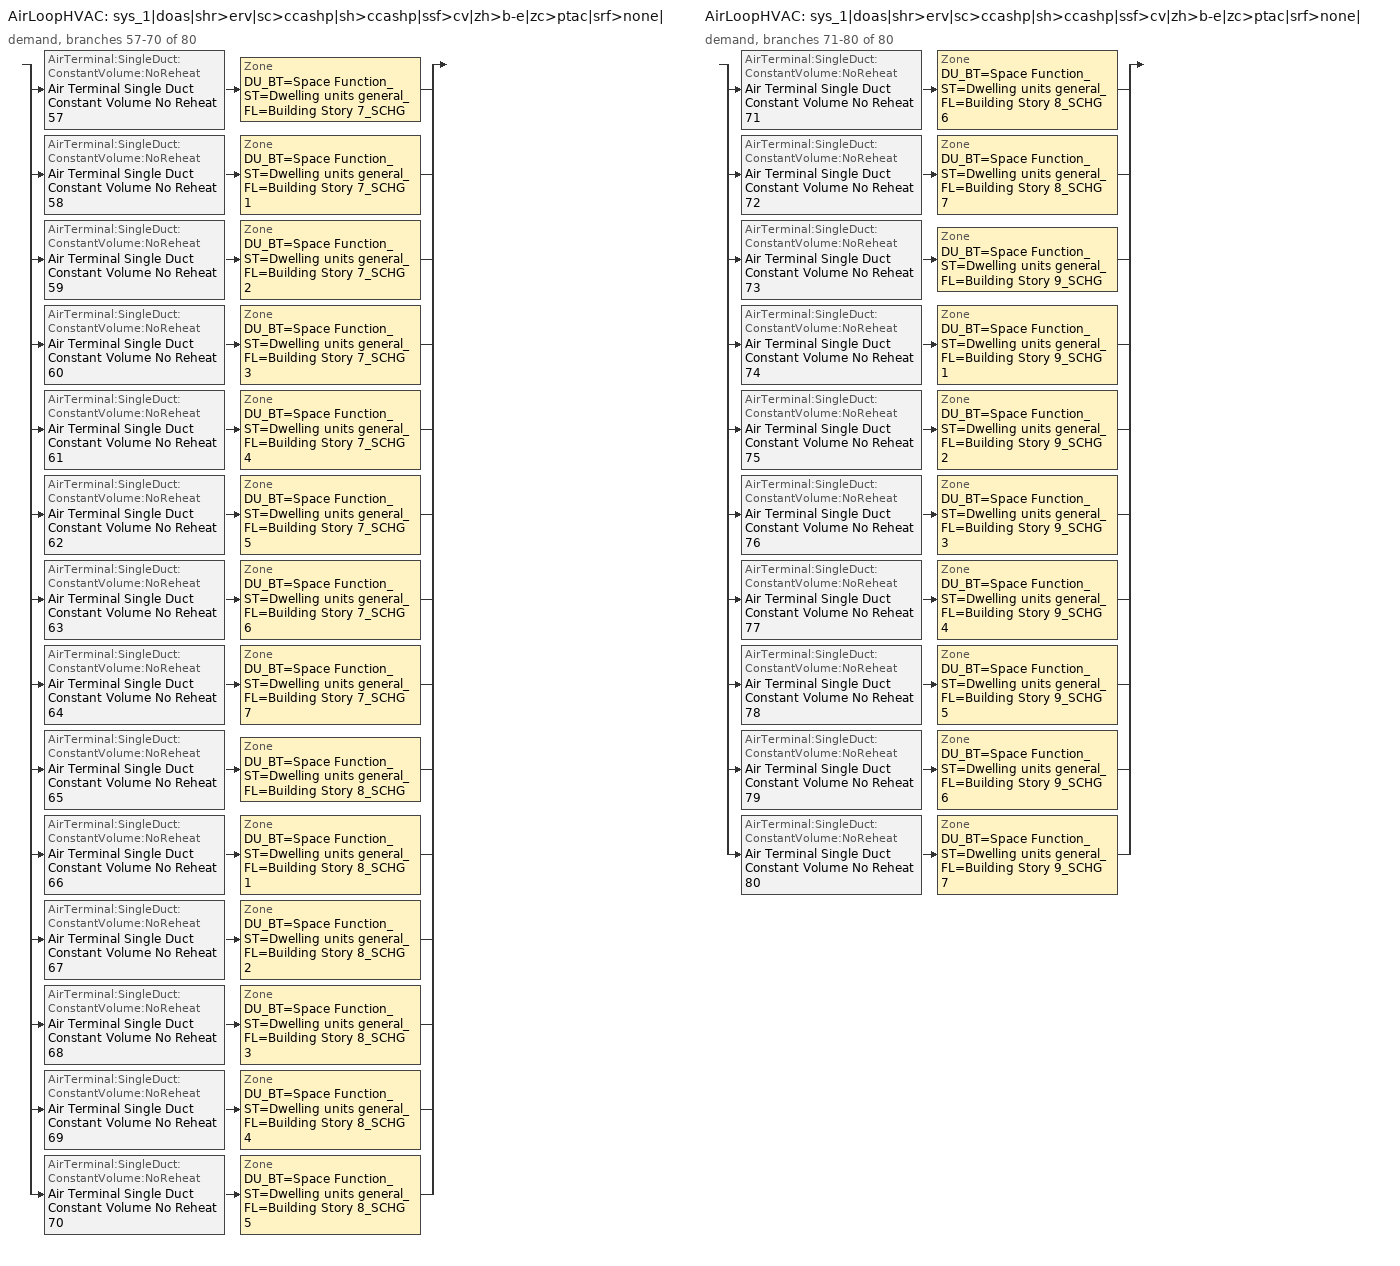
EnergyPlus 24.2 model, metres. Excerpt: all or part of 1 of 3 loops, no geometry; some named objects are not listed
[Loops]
AirLoopHVAC 'sys_1|doas|shr>erv|sc>ccashp|sh>ccashp|ssf>cv|zh>b-e|zc>ptac|srf>none|'
 demand, branches 57-70 of 80: split
  | AirTerminal:SingleDuct:ConstantVolume:NoReheat 'Air Terminal Single Duct Constant Volume No Reheat 57' > Zone 'DU_BT=Space Function_ST=Dwelling units general_FL=Building Story 7_SCHG'
  | AirTerminal:SingleDuct:ConstantVolume:NoReheat 'Air Terminal Single Duct Constant Volume No Reheat 58' > Zone 'DU_BT=Space Function_ST=Dwelling units general_FL=Building Story 7_SCHG 1'
  | AirTerminal:SingleDuct:ConstantVolume:NoReheat 'Air Terminal Single Duct Constant Volume No Reheat 59' > Zone 'DU_BT=Space Function_ST=Dwelling units general_FL=Building Story 7_SCHG 2'
  | AirTerminal:SingleDuct:ConstantVolume:NoReheat 'Air Terminal Single Duct Constant Volume No Reheat 60' > Zone 'DU_BT=Space Function_ST=Dwelling units general_FL=Building Story 7_SCHG 3'
  | AirTerminal:SingleDuct:ConstantVolume:NoReheat 'Air Terminal Single Duct Constant Volume No Reheat 61' > Zone 'DU_BT=Space Function_ST=Dwelling units general_FL=Building Story 7_SCHG 4'
  | AirTerminal:SingleDuct:ConstantVolume:NoReheat 'Air Terminal Single Duct Constant Volume No Reheat 62' > Zone 'DU_BT=Space Function_ST=Dwelling units general_FL=Building Story 7_SCHG 5'
  | AirTerminal:SingleDuct:ConstantVolume:NoReheat 'Air Terminal Single Duct Constant Volume No Reheat 63' > Zone 'DU_BT=Space Function_ST=Dwelling units general_FL=Building Story 7_SCHG 6'
  | AirTerminal:SingleDuct:ConstantVolume:NoReheat 'Air Terminal Single Duct Constant Volume No Reheat 64' > Zone 'DU_BT=Space Function_ST=Dwelling units general_FL=Building Story 7_SCHG 7'
  | AirTerminal:SingleDuct:ConstantVolume:NoReheat 'Air Terminal Single Duct Constant Volume No Reheat 65' > Zone 'DU_BT=Space Function_ST=Dwelling units general_FL=Building Story 8_SCHG'
  | AirTerminal:SingleDuct:ConstantVolume:NoReheat 'Air Terminal Single Duct Constant Volume No Reheat 66' > Zone 'DU_BT=Space Function_ST=Dwelling units general_FL=Building Story 8_SCHG 1'
  | AirTerminal:SingleDuct:ConstantVolume:NoReheat 'Air Terminal Single Duct Constant Volume No Reheat 67' > Zone 'DU_BT=Space Function_ST=Dwelling units general_FL=Building Story 8_SCHG 2'
  | AirTerminal:SingleDuct:ConstantVolume:NoReheat 'Air Terminal Single Duct Constant Volume No Reheat 68' > Zone 'DU_BT=Space Function_ST=Dwelling units general_FL=Building Story 8_SCHG 3'
  | AirTerminal:SingleDuct:ConstantVolume:NoReheat 'Air Terminal Single Duct Constant Volume No Reheat 69' > Zone 'DU_BT=Space Function_ST=Dwelling units general_FL=Building Story 8_SCHG 4'
  | AirTerminal:SingleDuct:ConstantVolume:NoReheat 'Air Terminal Single Duct Constant Volume No Reheat 70' > Zone 'DU_BT=Space Function_ST=Dwelling units general_FL=Building Story 8_SCHG 5'
AirLoopHVAC 'sys_1|doas|shr>erv|sc>ccashp|sh>ccashp|ssf>cv|zh>b-e|zc>ptac|srf>none|'
 demand, branches 71-80 of 80: split
  | AirTerminal:SingleDuct:ConstantVolume:NoReheat 'Air Terminal Single Duct Constant Volume No Reheat 71' > Zone 'DU_BT=Space Function_ST=Dwelling units general_FL=Building Story 8_SCHG 6'
  | AirTerminal:SingleDuct:ConstantVolume:NoReheat 'Air Terminal Single Duct Constant Volume No Reheat 72' > Zone 'DU_BT=Space Function_ST=Dwelling units general_FL=Building Story 8_SCHG 7'
  | AirTerminal:SingleDuct:ConstantVolume:NoReheat 'Air Terminal Single Duct Constant Volume No Reheat 73' > Zone 'DU_BT=Space Function_ST=Dwelling units general_FL=Building Story 9_SCHG'
  | AirTerminal:SingleDuct:ConstantVolume:NoReheat 'Air Terminal Single Duct Constant Volume No Reheat 74' > Zone 'DU_BT=Space Function_ST=Dwelling units general_FL=Building Story 9_SCHG 1'
  | AirTerminal:SingleDuct:ConstantVolume:NoReheat 'Air Terminal Single Duct Constant Volume No Reheat 75' > Zone 'DU_BT=Space Function_ST=Dwelling units general_FL=Building Story 9_SCHG 2'
  | AirTerminal:SingleDuct:ConstantVolume:NoReheat 'Air Terminal Single Duct Constant Volume No Reheat 76' > Zone 'DU_BT=Space Function_ST=Dwelling units general_FL=Building Story 9_SCHG 3'
  | AirTerminal:SingleDuct:ConstantVolume:NoReheat 'Air Terminal Single Duct Constant Volume No Reheat 77' > Zone 'DU_BT=Space Function_ST=Dwelling units general_FL=Building Story 9_SCHG 4'
  | AirTerminal:SingleDuct:ConstantVolume:NoReheat 'Air Terminal Single Duct Constant Volume No Reheat 78' > Zone 'DU_BT=Space Function_ST=Dwelling units general_FL=Building Story 9_SCHG 5'
  | AirTerminal:SingleDuct:ConstantVolume:NoReheat 'Air Terminal Single Duct Constant Volume No Reheat 79' > Zone 'DU_BT=Space Function_ST=Dwelling units general_FL=Building Story 9_SCHG 6'
  | AirTerminal:SingleDuct:ConstantVolume:NoReheat 'Air Terminal Single Duct Constant Volume No Reheat 80' > Zone 'DU_BT=Space Function_ST=Dwelling units general_FL=Building Story 9_SCHG 7'
[ZoneControl:Thermostat] Temperature Difference Between Cutout And Setpoint {deltaC}=0
Name | Zone or ZoneList | Control Type Schedule | Control 1
DU_BT=Space Function_ST=Dwelling units general_FL=Building Story 7_SCHG Thermostat | DU_BT=Space Function_ST=Dwelling units general_FL=Building Story 7_SCHG | DU_BT=Space Function_ST=Dwelling units general_FL=Building Story 7_SCHG Thermostat Schedule | Space Function Dwelling units general Thermostat 182
DU_BT=Space Function_ST=Dwelling units general_FL=Building Story 7_SCHG 1 Thermostat | DU_BT=Space Function_ST=Dwelling units general_FL=Building Story 7_SCHG 1 | DU_BT=Space Function_ST=Dwelling units general_FL=Building Story 7_SCHG 1 Thermostat Schedule | Space Function Dwelling units general Thermostat 187
DU_BT=Space Function_ST=Dwelling units general_FL=Building Story 7_SCHG 2 Thermostat | DU_BT=Space Function_ST=Dwelling units general_FL=Building Story 7_SCHG 2 | DU_BT=Space Function_ST=Dwelling units general_FL=Building Story 7_SCHG 2 Thermostat Schedule | Space Function Dwelling units general Thermostat 188
DU_BT=Space Function_ST=Dwelling units general_FL=Building Story 7_SCHG 3 Thermostat | DU_BT=Space Function_ST=Dwelling units general_FL=Building Story 7_SCHG 3 | DU_BT=Space Function_ST=Dwelling units general_FL=Building Story 7_SCHG 3 Thermostat Schedule | Space Function Dwelling units general Thermostat 190
DU_BT=Space Function_ST=Dwelling units general_FL=Building Story 7_SCHG 4 Thermostat | DU_BT=Space Function_ST=Dwelling units general_FL=Building Story 7_SCHG 4 | DU_BT=Space Function_ST=Dwelling units general_FL=Building Story 7_SCHG 4 Thermostat Schedule | Space Function Dwelling units general Thermostat 215
DU_BT=Space Function_ST=Dwelling units general_FL=Building Story 7_SCHG 5 Thermostat | DU_BT=Space Function_ST=Dwelling units general_FL=Building Story 7_SCHG 5 | DU_BT=Space Function_ST=Dwelling units general_FL=Building Story 7_SCHG 5 Thermostat Schedule | Space Function Dwelling units general Thermostat 224
DU_BT=Space Function_ST=Dwelling units general_FL=Building Story 7_SCHG 6 Thermostat | DU_BT=Space Function_ST=Dwelling units general_FL=Building Story 7_SCHG 6 | DU_BT=Space Function_ST=Dwelling units general_FL=Building Story 7_SCHG 6 Thermostat Schedule | Space Function Dwelling units general Thermostat 230
DU_BT=Space Function_ST=Dwelling units general_FL=Building Story 7_SCHG 7 Thermostat | DU_BT=Space Function_ST=Dwelling units general_FL=Building Story 7_SCHG 7 | DU_BT=Space Function_ST=Dwelling units general_FL=Building Story 7_SCHG 7 Thermostat Schedule | Space Function Dwelling units general Thermostat 239
DU_BT=Space Function_ST=Dwelling units general_FL=Building Story 8_SCHG Thermostat | DU_BT=Space Function_ST=Dwelling units general_FL=Building Story 8_SCHG | DU_BT=Space Function_ST=Dwelling units general_FL=Building Story 8_SCHG Thermostat Schedule | Space Function Dwelling units general Thermostat 168
DU_BT=Space Function_ST=Dwelling units general_FL=Building Story 8_SCHG 1 Thermostat | DU_BT=Space Function_ST=Dwelling units general_FL=Building Story 8_SCHG 1 | DU_BT=Space Function_ST=Dwelling units general_FL=Building Story 8_SCHG 1 Thermostat Schedule | Space Function Dwelling units general Thermostat 173
DU_BT=Space Function_ST=Dwelling units general_FL=Building Story 8_SCHG 2 Thermostat | DU_BT=Space Function_ST=Dwelling units general_FL=Building Story 8_SCHG 2 | DU_BT=Space Function_ST=Dwelling units general_FL=Building Story 8_SCHG 2 Thermostat Schedule | Space Function Dwelling units general Thermostat 174
DU_BT=Space Function_ST=Dwelling units general_FL=Building Story 8_SCHG 3 Thermostat | DU_BT=Space Function_ST=Dwelling units general_FL=Building Story 8_SCHG 3 | DU_BT=Space Function_ST=Dwelling units general_FL=Building Story 8_SCHG 3 Thermostat Schedule | Space Function Dwelling units general Thermostat 196
DU_BT=Space Function_ST=Dwelling units general_FL=Building Story 8_SCHG 4 Thermostat | DU_BT=Space Function_ST=Dwelling units general_FL=Building Story 8_SCHG 4 | DU_BT=Space Function_ST=Dwelling units general_FL=Building Story 8_SCHG 4 Thermostat Schedule | Space Function Dwelling units general Thermostat 204
DU_BT=Space Function_ST=Dwelling units general_FL=Building Story 8_SCHG 5 Thermostat | DU_BT=Space Function_ST=Dwelling units general_FL=Building Story 8_SCHG 5 | DU_BT=Space Function_ST=Dwelling units general_FL=Building Story 8_SCHG 5 Thermostat Schedule | Space Function Dwelling units general Thermostat 207
DU_BT=Space Function_ST=Dwelling units general_FL=Building Story 8_SCHG 6 Thermostat | DU_BT=Space Function_ST=Dwelling units general_FL=Building Story 8_SCHG 6 | DU_BT=Space Function_ST=Dwelling units general_FL=Building Story 8_SCHG 6 Thermostat Schedule | Space Function Dwelling units general Thermostat 227
DU_BT=Space Function_ST=Dwelling units general_FL=Building Story 8_SCHG 7 Thermostat | DU_BT=Space Function_ST=Dwelling units general_FL=Building Story 8_SCHG 7 | DU_BT=Space Function_ST=Dwelling units general_FL=Building Story 8_SCHG 7 Thermostat Schedule | Space Function Dwelling units general Thermostat 231
DU_BT=Space Function_ST=Dwelling units general_FL=Building Story 9_SCHG Thermostat | DU_BT=Space Function_ST=Dwelling units general_FL=Building Story 9_SCHG | DU_BT=Space Function_ST=Dwelling units general_FL=Building Story 9_SCHG Thermostat Schedule | Space Function Dwelling units general Thermostat 169
DU_BT=Space Function_ST=Dwelling units general_FL=Building Story 9_SCHG 1 Thermostat | DU_BT=Space Function_ST=Dwelling units general_FL=Building Story 9_SCHG 1 | DU_BT=Space Function_ST=Dwelling units general_FL=Building Story 9_SCHG 1 Thermostat Schedule | Space Function Dwelling units general Thermostat 177
DU_BT=Space Function_ST=Dwelling units general_FL=Building Story 9_SCHG 2 Thermostat | DU_BT=Space Function_ST=Dwelling units general_FL=Building Story 9_SCHG 2 | DU_BT=Space Function_ST=Dwelling units general_FL=Building Story 9_SCHG 2 Thermostat Schedule | Space Function Dwelling units general Thermostat 180
DU_BT=Space Function_ST=Dwelling units general_FL=Building Story 9_SCHG 3 Thermostat | DU_BT=Space Function_ST=Dwelling units general_FL=Building Story 9_SCHG 3 | DU_BT=Space Function_ST=Dwelling units general_FL=Building Story 9_SCHG 3 Thermostat Schedule | Space Function Dwelling units general Thermostat 181
DU_BT=Space Function_ST=Dwelling units general_FL=Building Story 9_SCHG 4 Thermostat | DU_BT=Space Function_ST=Dwelling units general_FL=Building Story 9_SCHG 4 | DU_BT=Space Function_ST=Dwelling units general_FL=Building Story 9_SCHG 4 Thermostat Schedule | Space Function Dwelling units general Thermostat 191
DU_BT=Space Function_ST=Dwelling units general_FL=Building Story 9_SCHG 5 Thermostat | DU_BT=Space Function_ST=Dwelling units general_FL=Building Story 9_SCHG 5 | DU_BT=Space Function_ST=Dwelling units general_FL=Building Story 9_SCHG 5 Thermostat Schedule | Space Function Dwelling units general Thermostat 205
DU_BT=Space Function_ST=Dwelling units general_FL=Building Story 9_SCHG 6 Thermostat | DU_BT=Space Function_ST=Dwelling units general_FL=Building Story 9_SCHG 6 | DU_BT=Space Function_ST=Dwelling units general_FL=Building Story 9_SCHG 6 Thermostat Schedule | Space Function Dwelling units general Thermostat 220
DU_BT=Space Function_ST=Dwelling units general_FL=Building Story 9_SCHG 7 Thermostat | DU_BT=Space Function_ST=Dwelling units general_FL=Building Story 9_SCHG 7 | DU_BT=Space Function_ST=Dwelling units general_FL=Building Story 9_SCHG 7 Thermostat Schedule | Space Function Dwelling units general Thermostat 226
[ThermostatSetpoint:DualSetpoint] Heating Setpoint Temperature Schedule=NECB-G-Thermostat Setpoint-Heating; Cooling Setpoint Temperature Schedule=NECB-G-Thermostat Setpoint-Cooling
Space Function Dwelling units general Thermostat 182; Space Function Dwelling units general Thermostat 187; Space Function Dwelling units general Thermostat 188; Space Function Dwelling units general Thermostat 190; Space Function Dwelling units general Thermostat 215; Space Function Dwelling units general Thermostat 224; Space Function Dwelling units general Thermostat 230; Space Function Dwelling units general Thermostat 239; Space Function Dwelling units general Thermostat 168; Space Function Dwelling units general Thermostat 173; Space Function Dwelling units general Thermostat 174; Space Function Dwelling units general Thermostat 196; Space Function Dwelling units general Thermostat 204; Space Function Dwelling units general Thermostat 207; Space Function Dwelling units general Thermostat 227; Space Function Dwelling units general Thermostat 231; Space Function Dwelling units general Thermostat 169; Space Function Dwelling units general Thermostat 177; Space Function Dwelling units general Thermostat 180; Space Function Dwelling units general Thermostat 181; Space Function Dwelling units general Thermostat 191; Space Function Dwelling units general Thermostat 205; Space Function Dwelling units general Thermostat 220; Space Function Dwelling units general Thermostat 226
[AirTerminal:SingleDuct:ConstantVolume:NoReheat] Availability Schedule=Always On Discrete; Maximum Air Flow Rate {m3/s}=AutoSize
Air Terminal Single Duct Constant Volume No Reheat 57; Air Terminal Single Duct Constant Volume No Reheat 58; Air Terminal Single Duct Constant Volume No Reheat 59; Air Terminal Single Duct Constant Volume No Reheat 60; Air Terminal Single Duct Constant Volume No Reheat 61; Air Terminal Single Duct Constant Volume No Reheat 62; Air Terminal Single Duct Constant Volume No Reheat 63; Air Terminal Single Duct Constant Volume No Reheat 64; Air Terminal Single Duct Constant Volume No Reheat 65; Air Terminal Single Duct Constant Volume No Reheat 66; Air Terminal Single Duct Constant Volume No Reheat 67; Air Terminal Single Duct Constant Volume No Reheat 68; Air Terminal Single Duct Constant Volume No Reheat 69; Air Terminal Single Duct Constant Volume No Reheat 70; Air Terminal Single Duct Constant Volume No Reheat 71; Air Terminal Single Duct Constant Volume No Reheat 72; Air Terminal Single Duct Constant Volume No Reheat 73; Air Terminal Single Duct Constant Volume No Reheat 74; Air Terminal Single Duct Constant Volume No Reheat 75; Air Terminal Single Duct Constant Volume No Reheat 76; Air Terminal Single Duct Constant Volume No Reheat 77; Air Terminal Single Duct Constant Volume No Reheat 78; Air Terminal Single Duct Constant Volume No Reheat 79; Air Terminal Single Duct Constant Volume No Reheat 80
[ZoneHVAC:PackagedTerminalAirConditioner] Availability Schedule=Always On Discrete; Cooling Supply Air Flow Rate {m3/s}=Autosize; Heating Supply Air Flow Rate {m3/s}=Autosize; No Load Supply Air Flow Rate {m3/s}=Autosize; No Load Supply Air Flow Rate Control Set To Low Speed=Yes; Cooling Outdoor Air Flow Rate {m3/s}=1e-06; Heating Outdoor Air Flow Rate {m3/s}=1e-06; No Load Outdoor Air Flow Rate {m3/s}=1e-06; Fan Placement=DrawThrough; Supply Air Fan Operating Mode Schedule=Always Off Discrete
Name | Supply Air Fan | Heating Coil | Cooling Coil
ZoneHVACPackagedTerminalAirConditioner 56 | FanOnOff 56 | CoilHeatingElectric 57 | CoilCoolingDXSingleSpeed_PTAC 56 27kBtu/hr 9.5EER
ZoneHVACPackagedTerminalAirConditioner 57 | FanOnOff 57 | CoilHeatingElectric 58 | CoilCoolingDXSingleSpeed_PTAC 57 27kBtu/hr 9.5EER
ZoneHVACPackagedTerminalAirConditioner 58 | FanOnOff 58 | CoilHeatingElectric 59 | CoilCoolingDXSingleSpeed_PTAC 58 27kBtu/hr 9.5EER
ZoneHVACPackagedTerminalAirConditioner 59 | FanOnOff 59 | CoilHeatingElectric 60 | CoilCoolingDXSingleSpeed_PTAC 59 17kBtu/hr 9.5EER
ZoneHVACPackagedTerminalAirConditioner 60 | FanOnOff 60 | CoilHeatingElectric 61 | CoilCoolingDXSingleSpeed_PTAC 60 27kBtu/hr 9.5EER
ZoneHVACPackagedTerminalAirConditioner 61 | FanOnOff 61 | CoilHeatingElectric 62 | CoilCoolingDXSingleSpeed_PTAC 61 17kBtu/hr 9.5EER
ZoneHVACPackagedTerminalAirConditioner 62 | FanOnOff 62 | CoilHeatingElectric 63 | CoilCoolingDXSingleSpeed_PTAC 62 17kBtu/hr 9.5EER
ZoneHVACPackagedTerminalAirConditioner 63 | FanOnOff 63 | CoilHeatingElectric 64 | CoilCoolingDXSingleSpeed_PTAC 63 17kBtu/hr 9.5EER
ZoneHVACPackagedTerminalAirConditioner 64 | FanOnOff 64 | CoilHeatingElectric 65 | CoilCoolingDXSingleSpeed_PTAC 64 17kBtu/hr 9.5EER
ZoneHVACPackagedTerminalAirConditioner 65 | FanOnOff 65 | CoilHeatingElectric 66 | CoilCoolingDXSingleSpeed_PTAC 65 28kBtu/hr 9.5EER
ZoneHVACPackagedTerminalAirConditioner 66 | FanOnOff 66 | CoilHeatingElectric 67 | CoilCoolingDXSingleSpeed_PTAC 66 17kBtu/hr 9.5EER
ZoneHVACPackagedTerminalAirConditioner 67 | FanOnOff 67 | CoilHeatingElectric 68 | CoilCoolingDXSingleSpeed_PTAC 67 28kBtu/hr 9.5EER
ZoneHVACPackagedTerminalAirConditioner 68 | FanOnOff 68 | CoilHeatingElectric 69 | CoilCoolingDXSingleSpeed_PTAC 68 17kBtu/hr 9.5EER
ZoneHVACPackagedTerminalAirConditioner 69 | FanOnOff 69 | CoilHeatingElectric 70 | CoilCoolingDXSingleSpeed_PTAC 69 28kBtu/hr 9.5EER
ZoneHVACPackagedTerminalAirConditioner 70 | FanOnOff 70 | CoilHeatingElectric 71 | CoilCoolingDXSingleSpeed_PTAC 70 28kBtu/hr 9.5EER
ZoneHVACPackagedTerminalAirConditioner 71 | FanOnOff 71 | CoilHeatingElectric 72 | CoilCoolingDXSingleSpeed_PTAC 71 17kBtu/hr 9.5EER
ZoneHVACPackagedTerminalAirConditioner 72 | FanOnOff 72 | CoilHeatingElectric 73 | CoilCoolingDXSingleSpeed_PTAC 72 18kBtu/hr 9.5EER
ZoneHVACPackagedTerminalAirConditioner 73 | FanOnOff 73 | CoilHeatingElectric 74 | CoilCoolingDXSingleSpeed_PTAC 73 19kBtu/hr 9.5EER
ZoneHVACPackagedTerminalAirConditioner 74 | FanOnOff 74 | CoilHeatingElectric 75 | CoilCoolingDXSingleSpeed_PTAC 74 18kBtu/hr 9.5EER
ZoneHVACPackagedTerminalAirConditioner 75 | FanOnOff 75 | CoilHeatingElectric 76 | CoilCoolingDXSingleSpeed_PTAC 75 19kBtu/hr 9.5EER
ZoneHVACPackagedTerminalAirConditioner 76 | FanOnOff 76 | CoilHeatingElectric 77 | CoilCoolingDXSingleSpeed_PTAC 76 29kBtu/hr 9.5EER
ZoneHVACPackagedTerminalAirConditioner 77 | FanOnOff 77 | CoilHeatingElectric 78 | CoilCoolingDXSingleSpeed_PTAC 77 29kBtu/hr 9.5EER
ZoneHVACPackagedTerminalAirConditioner 78 | FanOnOff 78 | CoilHeatingElectric 79 | CoilCoolingDXSingleSpeed_PTAC 78 29kBtu/hr 9.5EER
ZoneHVACPackagedTerminalAirConditioner 79 | FanOnOff 79 | CoilHeatingElectric 80 | CoilCoolingDXSingleSpeed_PTAC 79 29kBtu/hr 9.5EER
[Fan:OnOff] Availability Schedule=Always On Discrete; Fan Total Efficiency=0.39975; Pressure Rise {Pa}=331.288; Maximum Flow Rate {m3/s}=Autosize; Motor Efficiency=0.615; Motor In Airstream Fraction=1
Name | Fan Power Ratio Function of Speed Ratio Curve | Fan Efficiency Ratio Function of Speed Ratio Curve
FanOnOff 56 | Fan On Off Power Curve 56 | Fan On Off Efficiency Curve 56
FanOnOff 57 | Fan On Off Power Curve 57 | Fan On Off Efficiency Curve 57
FanOnOff 58 | Fan On Off Power Curve 58 | Fan On Off Efficiency Curve 58
FanOnOff 59 | Fan On Off Power Curve 59 | Fan On Off Efficiency Curve 59
FanOnOff 60 | Fan On Off Power Curve 60 | Fan On Off Efficiency Curve 60
FanOnOff 61 | Fan On Off Power Curve 61 | Fan On Off Efficiency Curve 61
FanOnOff 62 | Fan On Off Power Curve 62 | Fan On Off Efficiency Curve 62
FanOnOff 63 | Fan On Off Power Curve 63 | Fan On Off Efficiency Curve 63
FanOnOff 64 | Fan On Off Power Curve 64 | Fan On Off Efficiency Curve 64
FanOnOff 65 | Fan On Off Power Curve 65 | Fan On Off Efficiency Curve 65
FanOnOff 66 | Fan On Off Power Curve 66 | Fan On Off Efficiency Curve 66
FanOnOff 67 | Fan On Off Power Curve 67 | Fan On Off Efficiency Curve 67
FanOnOff 68 | Fan On Off Power Curve 68 | Fan On Off Efficiency Curve 68
FanOnOff 69 | Fan On Off Power Curve 69 | Fan On Off Efficiency Curve 69
FanOnOff 70 | Fan On Off Power Curve 70 | Fan On Off Efficiency Curve 70
FanOnOff 71 | Fan On Off Power Curve 71 | Fan On Off Efficiency Curve 71
FanOnOff 72 | Fan On Off Power Curve 72 | Fan On Off Efficiency Curve 72
FanOnOff 73 | Fan On Off Power Curve 73 | Fan On Off Efficiency Curve 73
FanOnOff 74 | Fan On Off Power Curve 74 | Fan On Off Efficiency Curve 74
FanOnOff 75 | Fan On Off Power Curve 75 | Fan On Off Efficiency Curve 75
FanOnOff 76 | Fan On Off Power Curve 76 | Fan On Off Efficiency Curve 76
FanOnOff 77 | Fan On Off Power Curve 77 | Fan On Off Efficiency Curve 77
FanOnOff 78 | Fan On Off Power Curve 78 | Fan On Off Efficiency Curve 78
FanOnOff 79 | Fan On Off Power Curve 79 | Fan On Off Efficiency Curve 79
[Coil:Heating:Electric] Availability Schedule=Always Off Discrete; Efficiency=1; Nominal Capacity {W}=Autosize
CoilHeatingElectric 57; CoilHeatingElectric 58; CoilHeatingElectric 59; CoilHeatingElectric 60; CoilHeatingElectric 61; CoilHeatingElectric 62; CoilHeatingElectric 63; CoilHeatingElectric 64; CoilHeatingElectric 65; CoilHeatingElectric 66; CoilHeatingElectric 67; CoilHeatingElectric 68; CoilHeatingElectric 69; CoilHeatingElectric 70; CoilHeatingElectric 71; CoilHeatingElectric 72; CoilHeatingElectric 73; CoilHeatingElectric 74; CoilHeatingElectric 75; CoilHeatingElectric 76; CoilHeatingElectric 77; CoilHeatingElectric 78; CoilHeatingElectric 79; CoilHeatingElectric 80
[Coil:Cooling:DX:SingleSpeed] Availability Schedule=Always On Discrete; Gross Rated Total Cooling Capacity {W}=Autosize; Gross Rated Sensible Heat Ratio=Autosize; Gross Rated Cooling COP {W/W}=3.3002; Rated Air Flow Rate {m3/s}=Autosize; Rated Evaporator Fan Power Per Volume Flow Rate 2017 {W/(m3/s)}=773.3; Rated Evaporator Fan Power Per Volume Flow Rate 2023 {W/(m3/s)}=934.4; Total Cooling Capacity Function of Temperature Curve=DXCOOL-NECB2011-REF-CAPFT; Total Cooling Capacity Function of Flow Fraction Curve=DXCOOL-NECB2011-REF-CAPFFLOW; Energy Input Ratio Function of Temperature Curve=DXCOOL-NECB2011-REF-COOLEIRFT; Energy Input Ratio Function of Flow Fraction Curve=DXCOOL-NECB2011-REF-COOLEIRFFLOW; Part Load Fraction Correlation Curve=DXCOOL-NECB2011-REF-COOLPLFFPLR; Minimum Outdoor Dry-Bulb Temperature for Compressor Operation {C}=-25; Nominal Time for Condensate Removal to Begin {s}=0; Ratio of Initial Moisture Evaporation Rate and Steady State Latent Capacity=0; Maximum Cycling Rate {cycles/hr}=0; Latent Capacity Time Constant {s}=0; Condenser Type=AirCooled; Evaporative Condenser Effectiveness=0.9; Evaporative Condenser Air Flow Rate {m3/s}=Autosize; Evaporative Condenser Pump Rated Power Consumption {W}=Autosize; Crankcase Heater Capacity {W}=1e-06; Maximum Outdoor Dry-Bulb Temperature for Crankcase Heater Operation {C}=10; Basin Heater Capacity {W/K}=0; Basin Heater Setpoint Temperature {C}=2
CoilCoolingDXSingleSpeed_PTAC 56 27kBtu/hr 9.5EER; CoilCoolingDXSingleSpeed_PTAC 57 27kBtu/hr 9.5EER; CoilCoolingDXSingleSpeed_PTAC 58 27kBtu/hr 9.5EER; CoilCoolingDXSingleSpeed_PTAC 59 17kBtu/hr 9.5EER; CoilCoolingDXSingleSpeed_PTAC 60 27kBtu/hr 9.5EER; CoilCoolingDXSingleSpeed_PTAC 61 17kBtu/hr 9.5EER; CoilCoolingDXSingleSpeed_PTAC 62 17kBtu/hr 9.5EER; CoilCoolingDXSingleSpeed_PTAC 63 17kBtu/hr 9.5EER; CoilCoolingDXSingleSpeed_PTAC 64 17kBtu/hr 9.5EER; CoilCoolingDXSingleSpeed_PTAC 65 28kBtu/hr 9.5EER; CoilCoolingDXSingleSpeed_PTAC 66 17kBtu/hr 9.5EER; CoilCoolingDXSingleSpeed_PTAC 67 28kBtu/hr 9.5EER; CoilCoolingDXSingleSpeed_PTAC 68 17kBtu/hr 9.5EER; CoilCoolingDXSingleSpeed_PTAC 69 28kBtu/hr 9.5EER; CoilCoolingDXSingleSpeed_PTAC 70 28kBtu/hr 9.5EER; CoilCoolingDXSingleSpeed_PTAC 71 17kBtu/hr 9.5EER; CoilCoolingDXSingleSpeed_PTAC 72 18kBtu/hr 9.5EER; CoilCoolingDXSingleSpeed_PTAC 73 19kBtu/hr 9.5EER; CoilCoolingDXSingleSpeed_PTAC 74 18kBtu/hr 9.5EER; CoilCoolingDXSingleSpeed_PTAC 75 19kBtu/hr 9.5EER; CoilCoolingDXSingleSpeed_PTAC 76 29kBtu/hr 9.5EER; CoilCoolingDXSingleSpeed_PTAC 77 29kBtu/hr 9.5EER; CoilCoolingDXSingleSpeed_PTAC 78 29kBtu/hr 9.5EER; CoilCoolingDXSingleSpeed_PTAC 79 29kBtu/hr 9.5EER
[ZoneHVAC:Baseboard:Convective:Electric] Availability Schedule=Always On Discrete; Heating Design Capacity {W}=Autosize; Efficiency=1
ZoneHVACBaseboardConvectiveElectric 56; ZoneHVACBaseboardConvectiveElectric 57; ZoneHVACBaseboardConvectiveElectric 58; ZoneHVACBaseboardConvectiveElectric 59; ZoneHVACBaseboardConvectiveElectric 60; ZoneHVACBaseboardConvectiveElectric 61; ZoneHVACBaseboardConvectiveElectric 62; ZoneHVACBaseboardConvectiveElectric 63; ZoneHVACBaseboardConvectiveElectric 64; ZoneHVACBaseboardConvectiveElectric 65; ZoneHVACBaseboardConvectiveElectric 66; ZoneHVACBaseboardConvectiveElectric 67; ZoneHVACBaseboardConvectiveElectric 68; ZoneHVACBaseboardConvectiveElectric 69; ZoneHVACBaseboardConvectiveElectric 70; ZoneHVACBaseboardConvectiveElectric 71; ZoneHVACBaseboardConvectiveElectric 72; ZoneHVACBaseboardConvectiveElectric 73; ZoneHVACBaseboardConvectiveElectric 74; ZoneHVACBaseboardConvectiveElectric 75; ZoneHVACBaseboardConvectiveElectric 76; ZoneHVACBaseboardConvectiveElectric 77; ZoneHVACBaseboardConvectiveElectric 78; ZoneHVACBaseboardConvectiveElectric 79
[Zone equipment]
DU_BT=Space Function_ST=Dwelling units general_FL=Building Story 7_SCHG: Air Terminal Single Duct Constant Volume No Reheat 57, ZoneHVACPackagedTerminalAirConditioner 56, ZoneHVACBaseboardConvectiveElectric 56
DU_BT=Space Function_ST=Dwelling units general_FL=Building Story 7_SCHG 1: Air Terminal Single Duct Constant Volume No Reheat 58, ZoneHVACPackagedTerminalAirConditioner 57, ZoneHVACBaseboardConvectiveElectric 57
DU_BT=Space Function_ST=Dwelling units general_FL=Building Story 7_SCHG 2: Air Terminal Single Duct Constant Volume No Reheat 59, ZoneHVACPackagedTerminalAirConditioner 58, ZoneHVACBaseboardConvectiveElectric 58
DU_BT=Space Function_ST=Dwelling units general_FL=Building Story 7_SCHG 3: Air Terminal Single Duct Constant Volume No Reheat 60, ZoneHVACPackagedTerminalAirConditioner 59, ZoneHVACBaseboardConvectiveElectric 59
DU_BT=Space Function_ST=Dwelling units general_FL=Building Story 7_SCHG 4: Air Terminal Single Duct Constant Volume No Reheat 61, ZoneHVACPackagedTerminalAirConditioner 60, ZoneHVACBaseboardConvectiveElectric 60
DU_BT=Space Function_ST=Dwelling units general_FL=Building Story 7_SCHG 5: Air Terminal Single Duct Constant Volume No Reheat 62, ZoneHVACPackagedTerminalAirConditioner 61, ZoneHVACBaseboardConvectiveElectric 61
DU_BT=Space Function_ST=Dwelling units general_FL=Building Story 7_SCHG 6: Air Terminal Single Duct Constant Volume No Reheat 63, ZoneHVACPackagedTerminalAirConditioner 62, ZoneHVACBaseboardConvectiveElectric 62
DU_BT=Space Function_ST=Dwelling units general_FL=Building Story 7_SCHG 7: Air Terminal Single Duct Constant Volume No Reheat 64, ZoneHVACPackagedTerminalAirConditioner 63, ZoneHVACBaseboardConvectiveElectric 63
DU_BT=Space Function_ST=Dwelling units general_FL=Building Story 8_SCHG: Air Terminal Single Duct Constant Volume No Reheat 65, ZoneHVACPackagedTerminalAirConditioner 64, ZoneHVACBaseboardConvectiveElectric 64
DU_BT=Space Function_ST=Dwelling units general_FL=Building Story 8_SCHG 1: Air Terminal Single Duct Constant Volume No Reheat 66, ZoneHVACPackagedTerminalAirConditioner 65, ZoneHVACBaseboardConvectiveElectric 65
DU_BT=Space Function_ST=Dwelling units general_FL=Building Story 8_SCHG 2: Air Terminal Single Duct Constant Volume No Reheat 67, ZoneHVACPackagedTerminalAirConditioner 66, ZoneHVACBaseboardConvectiveElectric 66
DU_BT=Space Function_ST=Dwelling units general_FL=Building Story 8_SCHG 3: Air Terminal Single Duct Constant Volume No Reheat 68, ZoneHVACPackagedTerminalAirConditioner 67, ZoneHVACBaseboardConvectiveElectric 67
DU_BT=Space Function_ST=Dwelling units general_FL=Building Story 8_SCHG 4: Air Terminal Single Duct Constant Volume No Reheat 69, ZoneHVACPackagedTerminalAirConditioner 68, ZoneHVACBaseboardConvectiveElectric 68
DU_BT=Space Function_ST=Dwelling units general_FL=Building Story 8_SCHG 5: Air Terminal Single Duct Constant Volume No Reheat 70, ZoneHVACPackagedTerminalAirConditioner 69, ZoneHVACBaseboardConvectiveElectric 69
DU_BT=Space Function_ST=Dwelling units general_FL=Building Story 8_SCHG 6: Air Terminal Single Duct Constant Volume No Reheat 71, ZoneHVACPackagedTerminalAirConditioner 70, ZoneHVACBaseboardConvectiveElectric 70
DU_BT=Space Function_ST=Dwelling units general_FL=Building Story 8_SCHG 7: Air Terminal Single Duct Constant Volume No Reheat 72, ZoneHVACPackagedTerminalAirConditioner 71, ZoneHVACBaseboardConvectiveElectric 71
DU_BT=Space Function_ST=Dwelling units general_FL=Building Story 9_SCHG: Air Terminal Single Duct Constant Volume No Reheat 73, ZoneHVACPackagedTerminalAirConditioner 72, ZoneHVACBaseboardConvectiveElectric 72
DU_BT=Space Function_ST=Dwelling units general_FL=Building Story 9_SCHG 1: Air Terminal Single Duct Constant Volume No Reheat 74, ZoneHVACPackagedTerminalAirConditioner 73, ZoneHVACBaseboardConvectiveElectric 73
DU_BT=Space Function_ST=Dwelling units general_FL=Building Story 9_SCHG 2: Air Terminal Single Duct Constant Volume No Reheat 75, ZoneHVACPackagedTerminalAirConditioner 74, ZoneHVACBaseboardConvectiveElectric 74
DU_BT=Space Function_ST=Dwelling units general_FL=Building Story 9_SCHG 3: Air Terminal Single Duct Constant Volume No Reheat 76, ZoneHVACPackagedTerminalAirConditioner 75, ZoneHVACBaseboardConvectiveElectric 75
DU_BT=Space Function_ST=Dwelling units general_FL=Building Story 9_SCHG 4: Air Terminal Single Duct Constant Volume No Reheat 77, ZoneHVACPackagedTerminalAirConditioner 76, ZoneHVACBaseboardConvectiveElectric 76
DU_BT=Space Function_ST=Dwelling units general_FL=Building Story 9_SCHG 5: Air Terminal Single Duct Constant Volume No Reheat 78, ZoneHVACPackagedTerminalAirConditioner 77, ZoneHVACBaseboardConvectiveElectric 77
DU_BT=Space Function_ST=Dwelling units general_FL=Building Story 9_SCHG 6: Air Terminal Single Duct Constant Volume No Reheat 79, ZoneHVACPackagedTerminalAirConditioner 78, ZoneHVACBaseboardConvectiveElectric 78
DU_BT=Space Function_ST=Dwelling units general_FL=Building Story 9_SCHG 7: Air Terminal Single Duct Constant Volume No Reheat 80, ZoneHVACPackagedTerminalAirConditioner 79, ZoneHVACBaseboardConvectiveElectric 79
[Sizing:Zone] Zone Cooling Design Supply Air Temperature Input Method=TemperatureDifference; Zone Cooling Design Supply Air Temperature {C}=13; Zone Cooling Design Supply Air Temperature Difference {deltaC}=11; Zone Heating Design Supply Air Temperature Input Method=TemperatureDifference; Zone Heating Design Supply Air Temperature {C}=43; Zone Heating Design Supply Air Temperature Difference {deltaC}=21; Zone Cooling Design Supply Air Humidity Ratio {kgWater/kgDryAir}=0.0085; Zone Heating Design Supply Air Humidity Ratio {kgWater/kgDryAir}=0.008; Zone Heating Sizing Factor=1.3; Zone Cooling Sizing Factor=1.1; Cooling Design Air Flow Method=DesignDay; Cooling Design Air Flow Rate {m3/s}=0; Cooling Minimum Air Flow per Zone Floor Area {m3/s-m2}=0.000762; Cooling Minimum Air Flow {m3/s}=0; Cooling Minimum Air Flow Fraction=0; Heating Design Air Flow Method=DesignDay; Heating Design Air Flow Rate {m3/s}=0; Heating Maximum Air Flow per Zone Floor Area {m3/s-m2}=0.002032; Heating Maximum Air Flow {m3/s}=0.141576; Heating Maximum Air Flow Fraction=0.3; Account for Dedicated Outdoor Air System=No; Zone Load Sizing Method=Sensible Load Only No Latent Load; Zone Latent Cooling Design Supply Air Humidity Ratio Input Method=HumidityRatioDifference; Zone Cooling Design Supply Air Humidity Ratio Difference {kgWater/kgDryAir}=0.005; Zone Latent Heating Design Supply Air Humidity Ratio Input Method=HumidityRatioDifference; Zone Humidification Design Supply Air Humidity Ratio Difference {kgWater/kgDryAir}=0.005; Type of Space Sum to Use=Coincident
Name | Design Specification Outdoor Air Object
DU_BT=Space Function_ST=Dwelling units general_FL=Building Story 7_SCHG | DU_BT=Space Function_ST=Dwelling units general_FL=Building Story 7_SCHG DSOA Space List
DU_BT=Space Function_ST=Dwelling units general_FL=Building Story 7_SCHG 1 | DU_BT=Space Function_ST=Dwelling units general_FL=Building Story 7_SCHG 1 DSOA Space List
DU_BT=Space Function_ST=Dwelling units general_FL=Building Story 7_SCHG 2 | DU_BT=Space Function_ST=Dwelling units general_FL=Building Story 7_SCHG 2 DSOA Space List
DU_BT=Space Function_ST=Dwelling units general_FL=Building Story 7_SCHG 3 | DU_BT=Space Function_ST=Dwelling units general_FL=Building Story 7_SCHG 3 DSOA Space List
DU_BT=Space Function_ST=Dwelling units general_FL=Building Story 7_SCHG 4 | DU_BT=Space Function_ST=Dwelling units general_FL=Building Story 7_SCHG 4 DSOA Space List
DU_BT=Space Function_ST=Dwelling units general_FL=Building Story 7_SCHG 5 | DU_BT=Space Function_ST=Dwelling units general_FL=Building Story 7_SCHG 5 DSOA Space List
DU_BT=Space Function_ST=Dwelling units general_FL=Building Story 7_SCHG 6 | DU_BT=Space Function_ST=Dwelling units general_FL=Building Story 7_SCHG 6 DSOA Space List
DU_BT=Space Function_ST=Dwelling units general_FL=Building Story 7_SCHG 7 | DU_BT=Space Function_ST=Dwelling units general_FL=Building Story 7_SCHG 7 DSOA Space List
DU_BT=Space Function_ST=Dwelling units general_FL=Building Story 8_SCHG | DU_BT=Space Function_ST=Dwelling units general_FL=Building Story 8_SCHG DSOA Space List
DU_BT=Space Function_ST=Dwelling units general_FL=Building Story 8_SCHG 1 | DU_BT=Space Function_ST=Dwelling units general_FL=Building Story 8_SCHG 1 DSOA Space List
DU_BT=Space Function_ST=Dwelling units general_FL=Building Story 8_SCHG 2 | DU_BT=Space Function_ST=Dwelling units general_FL=Building Story 8_SCHG 2 DSOA Space List
DU_BT=Space Function_ST=Dwelling units general_FL=Building Story 8_SCHG 3 | DU_BT=Space Function_ST=Dwelling units general_FL=Building Story 8_SCHG 3 DSOA Space List
DU_BT=Space Function_ST=Dwelling units general_FL=Building Story 8_SCHG 4 | DU_BT=Space Function_ST=Dwelling units general_FL=Building Story 8_SCHG 4 DSOA Space List
DU_BT=Space Function_ST=Dwelling units general_FL=Building Story 8_SCHG 5 | DU_BT=Space Function_ST=Dwelling units general_FL=Building Story 8_SCHG 5 DSOA Space List
DU_BT=Space Function_ST=Dwelling units general_FL=Building Story 8_SCHG 6 | DU_BT=Space Function_ST=Dwelling units general_FL=Building Story 8_SCHG 6 DSOA Space List
DU_BT=Space Function_ST=Dwelling units general_FL=Building Story 8_SCHG 7 | DU_BT=Space Function_ST=Dwelling units general_FL=Building Story 8_SCHG 7 DSOA Space List
DU_BT=Space Function_ST=Dwelling units general_FL=Building Story 9_SCHG | DU_BT=Space Function_ST=Dwelling units general_FL=Building Story 9_SCHG DSOA Space List
DU_BT=Space Function_ST=Dwelling units general_FL=Building Story 9_SCHG 1 | DU_BT=Space Function_ST=Dwelling units general_FL=Building Story 9_SCHG 1 DSOA Space List
DU_BT=Space Function_ST=Dwelling units general_FL=Building Story 9_SCHG 2 | DU_BT=Space Function_ST=Dwelling units general_FL=Building Story 9_SCHG 2 DSOA Space List
DU_BT=Space Function_ST=Dwelling units general_FL=Building Story 9_SCHG 3 | DU_BT=Space Function_ST=Dwelling units general_FL=Building Story 9_SCHG 3 DSOA Space List
DU_BT=Space Function_ST=Dwelling units general_FL=Building Story 9_SCHG 4 | DU_BT=Space Function_ST=Dwelling units general_FL=Building Story 9_SCHG 4 DSOA Space List
DU_BT=Space Function_ST=Dwelling units general_FL=Building Story 9_SCHG 5 | DU_BT=Space Function_ST=Dwelling units general_FL=Building Story 9_SCHG 5 DSOA Space List
DU_BT=Space Function_ST=Dwelling units general_FL=Building Story 9_SCHG 6 | DU_BT=Space Function_ST=Dwelling units general_FL=Building Story 9_SCHG 6 DSOA Space List
DU_BT=Space Function_ST=Dwelling units general_FL=Building Story 9_SCHG 7 | DU_BT=Space Function_ST=Dwelling units general_FL=Building Story 9_SCHG 7 DSOA Space List
[DesignSpecification:OutdoorAir]
Space Function Dwelling units general Ventilation: Outdoor Air Method=Sum; Outdoor Air Flow per Person {m3/s-person}=0.00235974; Outdoor Air Flow per Zone Floor Area {m3/s-m2}=0.0003048; Outdoor Air Flow per Zone {m3/s}=0; Outdoor Air Flow Air Changes per Hour {1/hr}=0
[DesignSpecification:OutdoorAir:SpaceList] Space Design Specification Outdoor Air Object Name 1=Space Function Dwelling units general Ventilation
Name | Space Name 1
DU_BT=Space Function_ST=Dwelling units general_FL=Building Story 7_SCHG DSOA Space List | F7 NE Apartment
DU_BT=Space Function_ST=Dwelling units general_FL=Building Story 7_SCHG 1 DSOA Space List | F7 SW Apartment
DU_BT=Space Function_ST=Dwelling units general_FL=Building Story 7_SCHG 2 DSOA Space List | F7 SE Apartment
DU_BT=Space Function_ST=Dwelling units general_FL=Building Story 7_SCHG 3 DSOA Space List | F7 N1 Apartment
DU_BT=Space Function_ST=Dwelling units general_FL=Building Story 7_SCHG 4 DSOA Space List | F7 NW Apartment
DU_BT=Space Function_ST=Dwelling units general_FL=Building Story 7_SCHG 5 DSOA Space List | F7 S1 Apartment
DU_BT=Space Function_ST=Dwelling units general_FL=Building Story 7_SCHG 6 DSOA Space List | F7 S2 Apartment
DU_BT=Space Function_ST=Dwelling units general_FL=Building Story 7_SCHG 7 DSOA Space List | F7 N2 Apartment
DU_BT=Space Function_ST=Dwelling units general_FL=Building Story 8_SCHG DSOA Space List | F8 S2 Apartment
DU_BT=Space Function_ST=Dwelling units general_FL=Building Story 8_SCHG 1 DSOA Space List | F8 NW Apartment
DU_BT=Space Function_ST=Dwelling units general_FL=Building Story 8_SCHG 2 DSOA Space List | F8 S1 Apartment
DU_BT=Space Function_ST=Dwelling units general_FL=Building Story 8_SCHG 3 DSOA Space List | F8 SW Apartment
DU_BT=Space Function_ST=Dwelling units general_FL=Building Story 8_SCHG 4 DSOA Space List | F8 N2 Apartment
DU_BT=Space Function_ST=Dwelling units general_FL=Building Story 8_SCHG 5 DSOA Space List | F8 SE Apartment
DU_BT=Space Function_ST=Dwelling units general_FL=Building Story 8_SCHG 6 DSOA Space List | F8 NE Apartment
DU_BT=Space Function_ST=Dwelling units general_FL=Building Story 8_SCHG 7 DSOA Space List | F8 N1 Apartment
DU_BT=Space Function_ST=Dwelling units general_FL=Building Story 9_SCHG DSOA Space List | F9 N1 Apartment
DU_BT=Space Function_ST=Dwelling units general_FL=Building Story 9_SCHG 1 DSOA Space List | F9 S2 Apartment
DU_BT=Space Function_ST=Dwelling units general_FL=Building Story 9_SCHG 2 DSOA Space List | F9 N2 Apartment
DU_BT=Space Function_ST=Dwelling units general_FL=Building Story 9_SCHG 3 DSOA Space List | F9 S1 Apartment
DU_BT=Space Function_ST=Dwelling units general_FL=Building Story 9_SCHG 4 DSOA Space List | F9 NE Apartment
DU_BT=Space Function_ST=Dwelling units general_FL=Building Story 9_SCHG 5 DSOA Space List | F9 SE Apartment
DU_BT=Space Function_ST=Dwelling units general_FL=Building Story 9_SCHG 6 DSOA Space List | F9 NW Apartment
DU_BT=Space Function_ST=Dwelling units general_FL=Building Story 9_SCHG 7 DSOA Space List | F9 SW Apartment
[Schedule:Day:Interval]
NECB-G-Thermostat Setpoint-Heating Sun|Hol Day; NECB-G-Thermostat Setpoint-Heating Default|Wkdy Day; NECB-G-Thermostat Setpoint-Heating Sat Day; NECB-G-Thermostat Setpoint-Heating Default: No, 01:00, 22, 07:00, 18, 08:00, 20, 24:00, 22
NECB-G-Thermostat Setpoint-Cooling Sun|Hol Day; NECB-G-Thermostat Setpoint-Cooling Default|Wkdy Day; NECB-G-Thermostat Setpoint-Cooling Sat Day; NECB-G-Thermostat Setpoint-Cooling Default: No, 24:00, 24
[Schedule:Week:Daily]
NECB-G-Thermostat Setpoint-Heating Week Rule - Jan1-Dec31: NECB-G-Thermostat Setpoint-Heating Sun|Hol Day, NECB-G-Thermostat Setpoint-Heating Default|Wkdy Day, NECB-G-Thermostat Setpoint-Heating Default|Wkdy Day, NECB-G-Thermostat Setpoint-Heating Default|Wkdy Day, NECB-G-Thermostat Setpoint-Heating Default|Wkdy Day, NECB-G-Thermostat Setpoint-Heating Default|Wkdy Day, NECB-G-Thermostat Setpoint-Heating Sat Day, NECB-G-Thermostat Setpoint-Heating Default, NECB-G-Thermostat Setpoint-Heating Default, NECB-G-Thermostat Setpoint-Heating Default, NECB-G-Thermostat Setpoint-Heating Default, NECB-G-Thermostat Setpoint-Heating Default
NECB-G-Thermostat Setpoint-Cooling Week Rule - Jan1-Dec31: NECB-G-Thermostat Setpoint-Cooling Sun|Hol Day, NECB-G-Thermostat Setpoint-Cooling Default|Wkdy Day, NECB-G-Thermostat Setpoint-Cooling Default|Wkdy Day, NECB-G-Thermostat Setpoint-Cooling Default|Wkdy Day, NECB-G-Thermostat Setpoint-Cooling Default|Wkdy Day, NECB-G-Thermostat Setpoint-Cooling Default|Wkdy Day, NECB-G-Thermostat Setpoint-Cooling Sat Day, NECB-G-Thermostat Setpoint-Cooling Default, NECB-G-Thermostat Setpoint-Cooling Default, NECB-G-Thermostat Setpoint-Cooling Default, NECB-G-Thermostat Setpoint-Cooling Default, NECB-G-Thermostat Setpoint-Cooling Default
[Schedule:Year]
NECB-G-Thermostat Setpoint-Heating: NECB-G-Thermostat Setpoint-Heating Week Rule - Jan1-Dec31, 1, 1, 12, 31
NECB-G-Thermostat Setpoint-Cooling: NECB-G-Thermostat Setpoint-Cooling Week Rule - Jan1-Dec31, 1, 1, 12, 31
[Schedule:Compact]
DU_BT=Space Function_ST=Dwelling units general_FL=Building Story 7_SCHG Thermostat Schedule; DU_BT=Space Function_ST=Dwelling units general_FL=Building Story 7_SCHG 1 Thermostat Schedule; DU_BT=Space Function_ST=Dwelling units general_FL=Building Story 7_SCHG 2 Thermostat Schedule; DU_BT=Space Function_ST=Dwelling units general_FL=Building Story 7_SCHG 3 Thermostat Schedule; DU_BT=Space Function_ST=Dwelling units general_FL=Building Story 7_SCHG 4 Thermostat Schedule; DU_BT=Space Function_ST=Dwelling units general_FL=Building Story 7_SCHG 5 Thermostat Schedule; DU_BT=Space Function_ST=Dwelling units general_FL=Building Story 7_SCHG 6 Thermostat Schedule; DU_BT=Space Function_ST=Dwelling units general_FL=Building Story 7_SCHG 7 Thermostat Schedule; DU_BT=Space Function_ST=Dwelling units general_FL=Building Story 8_SCHG Thermostat Schedule; DU_BT=Space Function_ST=Dwelling units general_FL=Building Story 8_SCHG 1 Thermostat Schedule; DU_BT=Space Function_ST=Dwelling units general_FL=Building Story 8_SCHG 2 Thermostat Schedule; DU_BT=Space Function_ST=Dwelling units general_FL=Building Story 8_SCHG 3 Thermostat Schedule; DU_BT=Space Function_ST=Dwelling units general_FL=Building Story 8_SCHG 4 Thermostat Schedule; DU_BT=Space Function_ST=Dwelling units general_FL=Building Story 8_SCHG 5 Thermostat Schedule; DU_BT=Space Function_ST=Dwelling units general_FL=Building Story 8_SCHG 6 Thermostat Schedule; DU_BT=Space Function_ST=Dwelling units general_FL=Building Story 8_SCHG 7 Thermostat Schedule; DU_BT=Space Function_ST=Dwelling units general_FL=Building Story 9_SCHG Thermostat Schedule; DU_BT=Space Function_ST=Dwelling units general_FL=Building Story 9_SCHG 1 Thermostat Schedule; DU_BT=Space Function_ST=Dwelling units general_FL=Building Story 9_SCHG 2 Thermostat Schedule; DU_BT=Space Function_ST=Dwelling units general_FL=Building Story 9_SCHG 3 Thermostat Schedule; DU_BT=Space Function_ST=Dwelling units general_FL=Building Story 9_SCHG 4 Thermostat Schedule; DU_BT=Space Function_ST=Dwelling units general_FL=Building Story 9_SCHG 5 Thermostat Schedule; DU_BT=Space Function_ST=Dwelling units general_FL=Building Story 9_SCHG 6 Thermostat Schedule; DU_BT=Space Function_ST=Dwelling units general_FL=Building Story 9_SCHG 7 Thermostat Schedule: Through: 12/31, For: AllDays, Until: 24:00, 4
[Schedule:Constant]
Name | Hourly Value
Always On Discrete | 1
Always Off Discrete | 0
[Curve:Exponent] Coefficient1 Constant=1; Coefficient2 Constant=0; Coefficient3 Constant=0; Minimum Value of x {BasedOnField A2}=0; Maximum Value of x {BasedOnField A2}=1
Fan On Off Power Curve 56; Fan On Off Power Curve 57; Fan On Off Power Curve 58; Fan On Off Power Curve 59; Fan On Off Power Curve 60; Fan On Off Power Curve 61; Fan On Off Power Curve 62; Fan On Off Power Curve 63; Fan On Off Power Curve 64; Fan On Off Power Curve 65; Fan On Off Power Curve 66; Fan On Off Power Curve 67; Fan On Off Power Curve 68; Fan On Off Power Curve 69; Fan On Off Power Curve 70; Fan On Off Power Curve 71; Fan On Off Power Curve 72; Fan On Off Power Curve 73; Fan On Off Power Curve 74; Fan On Off Power Curve 75; Fan On Off Power Curve 76; Fan On Off Power Curve 77; Fan On Off Power Curve 78; Fan On Off Power Curve 79
[Curve:Cubic] Maximum Value of x {BasedOnField A2}=1
Name | Coefficient1 Constant | Coefficient2 x | Coefficient3 x**2 | Coefficient4 x**3 | Minimum Value of x {BasedOnField A2}
DXCOOL-NECB2011-REF-COOLPLFFPLR | 0.0277 | 4.9151 | -8.184 | 4.2702 | 0.7
Fan On Off Efficiency Curve 56; Fan On Off Efficiency Curve 57; Fan On Off Efficiency Curve 58; Fan On Off Efficiency Curve 59; Fan On Off Efficiency Curve 60; Fan On Off Efficiency Curve 61; Fan On Off Efficiency Curve 62; Fan On Off Efficiency Curve 63; Fan On Off Efficiency Curve 64; Fan On Off Efficiency Curve 65; Fan On Off Efficiency Curve 66; Fan On Off Efficiency Curve 67; Fan On Off Efficiency Curve 68; Fan On Off Efficiency Curve 69; Fan On Off Efficiency Curve 70; Fan On Off Efficiency Curve 71; Fan On Off Efficiency Curve 72; Fan On Off Efficiency Curve 73; Fan On Off Efficiency Curve 74; Fan On Off Efficiency Curve 75; Fan On Off Efficiency Curve 76; Fan On Off Efficiency Curve 77; Fan On Off Efficiency Curve 78; Fan On Off Efficiency Curve 79 | 1 | 0 | 0 | 0 | 0
[Curve:Biquadratic] Minimum Value of x {BasedOnField A2}=13; Maximum Value of x {BasedOnField A2}=24; Minimum Value of y {BasedOnField A3}=24; Maximum Value of y {BasedOnField A3}=46
Name | Coefficient1 Constant | Coefficient2 x | Coefficient3 x**2 | Coefficient4 y | Coefficient5 y**2 | Coefficient6 x*y
DXCOOL-NECB2011-REF-CAPFT | 0.867905 | 0.0142459 | 0.00055436 | -0.0075575 | 3.3e-05 | -0.0001918
DXCOOL-NECB2011-REF-COOLEIRFT | 0.114171 | 0.0281822 | -0.0004199 | 0.0214108 | 0.000161028 | -0.000679104
[Curve:Quadratic] Minimum Value of x {BasedOnField A2}=0.5; Maximum Value of x {BasedOnField A2}=1.5
Name | Coefficient1 Constant | Coefficient2 x | Coefficient3 x**2
DXCOOL-NECB2011-REF-CAPFFLOW | 0.8 | 0.2 | 0
DXCOOL-NECB2011-REF-COOLEIRFFLOW | 1.1552 | -0.1808 | 0.0256
